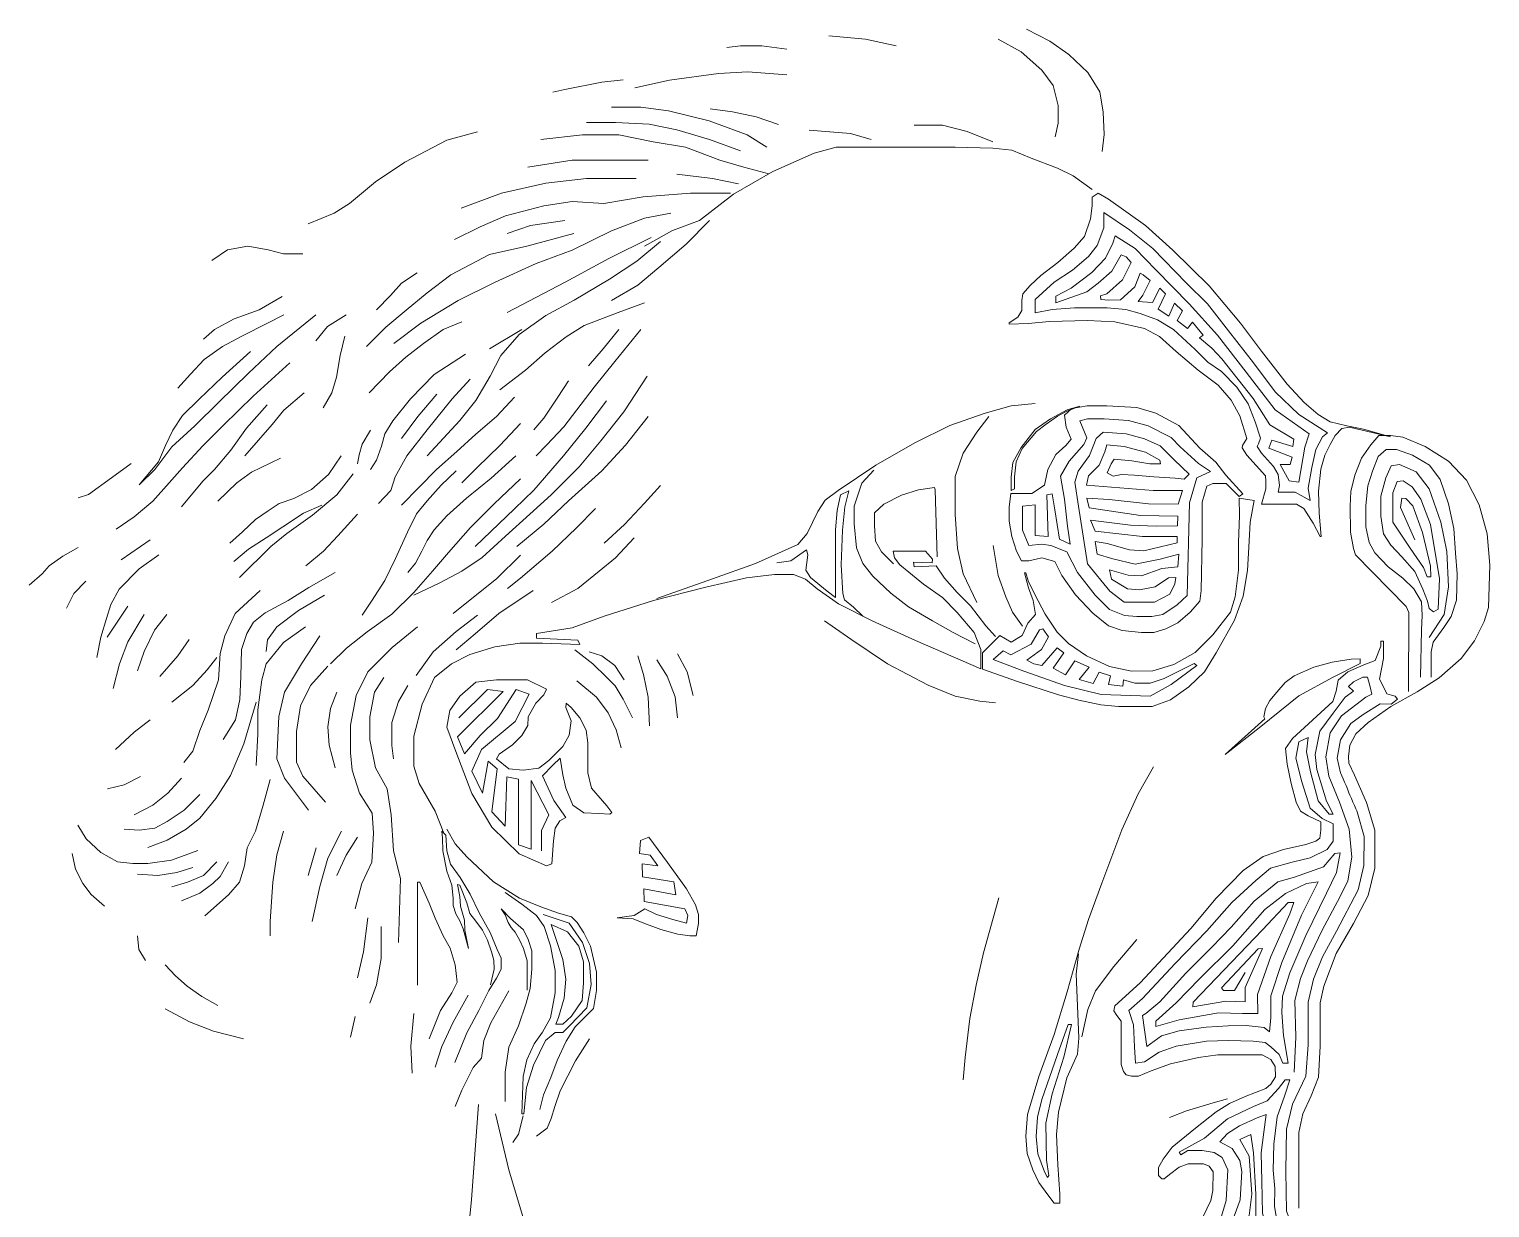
# Model space of a CAD drawing. Extents: x 6 to 143, y -103 to -23.
# Drawn here: x 27.76 to 39.39, y -47.6 to -38.22 of the extents above; entities that cross this region are included whole.
import ezdxf

# ---------------------------------------------------------------- set-up
doc = ezdxf.new("R2010")
doc.units = 0
doc.header["$MEASUREMENT"] = 0
doc.layers.add('DocBrown', color=7, linetype='Continuous', lineweight=0)

msp = doc.modelspace()

# ---------------------------------------------------------------- linework, layer by layer
at = {"layer": 'DocBrown', "color": 250, "lineweight": 9, "true_color": 0x231f20}
msp.add_line((31.682, -40.613), (31.424, -40.767), dxfattribs=at)
at = {"layer": 'DocBrown', "color": 250, "lineweight": 13, "true_color": 0x231f20}
for p, q in [((28.725, -42.289), (28.495, -42.448)), ((30.046, -44.74), (29.982, -44.96)), ((30.355, -46.082), (30.319, -46.245))]:
    msp.add_line(p, q, dxfattribs=at)
for points in [[(36.301, -39.198), (36.317, -39.062), (36.309, -38.884), (36.282, -38.723), (36.188, -38.568), (36.035, -38.425), (35.884, -38.32), (35.698, -38.224)], [(34.662, -38.357), (34.417, -38.304), (34.126, -38.276)], [(32.488, -38.628), (32.318, -38.645), (32.025, -38.704), (31.93, -38.725)], [(33.633, -39.163), (33.477, -39.065), (33.174, -38.953), (32.851, -38.875), (32.629, -38.845), (32.397, -38.845)], [(31.329, -39.042), (31.086, -39.108), (30.752, -39.281), (30.518, -39.44), (30.31, -39.612), (30.189, -39.688), (29.983, -39.773)], [(33.424, -39.191), (33.177, -39.102), (32.916, -39.024), (32.696, -38.98), (32.428, -38.966), (32.196, -38.966)], [(33.648, -39.375), (33.449, -39.322), (33.257, -39.266), (32.984, -39.163), (32.728, -39.12), (32.455, -39.065), (32.166, -39.065), (31.833, -39.102)], [(32.689, -39.266), (32.455, -39.266), (32.083, -39.266), (31.731, -39.322)], [(32.593, -39.411), (32.196, -39.411), (31.873, -39.45), (31.522, -39.528), (31.199, -39.649)], [(33.342, -39.528), (33.026, -39.528), (32.647, -39.557), (32.334, -39.61), (32.083, -39.596), (31.858, -39.631), (31.553, -39.709), (31.352, -39.798), (31.146, -39.897)], [(32.867, -39.688), (32.658, -39.727), (32.396, -39.83), (32.083, -39.982), (31.797, -40.089), (31.469, -40.238), (31.175, -40.383), (30.88, -40.564), (30.663, -40.724)], [(32.097, -39.851), (31.721, -39.95), (31.424, -40.018), (31.117, -40.18), (30.929, -40.323), (30.763, -40.461), (30.599, -40.596), (30.447, -40.748)], [(32.786, -39.913), (32.597, -40.069), (32.379, -40.213), (32.1, -40.381), (31.873, -40.502), (31.66, -40.653), (31.516, -40.821), (31.431, -40.986), (31.317, -41.178), (31.19, -41.337), (30.929, -41.62)], [(30.849, -40.163), (30.726, -40.246), (30.636, -40.343), (30.525, -40.457)], [(29.776, -40.351), (29.592, -40.457), (29.393, -40.529), (29.237, -40.613), (29.148, -40.69)], [(29.524, -40.789), (29.297, -40.992), (29.115, -41.167), (28.983, -41.299), (28.905, -41.414), (28.847, -41.538), (28.79, -41.666), (28.636, -41.849), (28.762, -41.729), (28.898, -41.548), (29.08, -41.38), (29.272, -41.192), (29.507, -40.962), (29.734, -40.748), (30.044, -40.497)], [(29.789, -40.497), (29.659, -40.564), (29.453, -40.667), (29.301, -40.748), (29.155, -40.853), (29.047, -40.969), (28.946, -41.081)], [(30.285, -40.497), (30.136, -40.591), (30.044, -40.704)], [(31.205, -40.554), (31.057, -40.613), (30.899, -40.724), (30.759, -40.835), (30.629, -40.951), (30.468, -41.117)], [(30.273, -40.667), (30.236, -40.822), (30.207, -40.992), (30.17, -41.117), (30.101, -41.238)], [(29.835, -40.878), (29.544, -41.144), (29.306, -41.377), (29.145, -41.54), (28.983, -41.714), (28.877, -41.833), (28.747, -41.98), (28.597, -42.104), (28.453, -42.203)], [(31.235, -40.809), (30.984, -40.972), (30.797, -41.166), (30.656, -41.341), (30.591, -41.445), (30.565, -41.542), (30.525, -41.654), (30.478, -41.729)], [(31.272, -41.01), (31.128, -41.166), (30.929, -41.412), (30.766, -41.62), (30.674, -41.786), (30.641, -41.895), (30.541, -41.999)], [(29.95, -41.117), (29.789, -41.256), (29.695, -41.371), (29.478, -41.62)], [(31.007, -41.128), (30.856, -41.306), (30.726, -41.481)], [(29.657, -41.214), (29.491, -41.4), (29.367, -41.574), (29.237, -41.729), (29.144, -41.822), (28.974, -42.024)], [(31.625, -41.152), (31.481, -41.306), (31.317, -41.448), (31.166, -41.585), (31.003, -41.729), (30.866, -41.869), (30.726, -42.011)], [(30.478, -41.414), (30.411, -41.526), (30.387, -41.611), (30.374, -41.682)], [(28.573, -41.68), (28.417, -41.793), (28.235, -41.928), (28.152, -41.954)], [(29.762, -41.638), (29.531, -41.749), (29.414, -41.833), (29.264, -41.98)], [(30.246, -41.62), (30.143, -41.769), (30.009, -41.888), (29.869, -41.959), (29.751, -41.999), (29.663, -42.058), (29.563, -42.127), (29.459, -42.223), (29.359, -42.313)], [(30.34, -41.762), (30.211, -41.93), (30.016, -42.092), (29.812, -42.237), (29.686, -42.342), (29.436, -42.588)], [(31.672, -41.803), (31.462, -42.001), (31.275, -42.19), (31.1, -42.389), (30.972, -42.538), (30.823, -42.706), (30.648, -42.879), (30.452, -43.021), (30.286, -43.151), (30.161, -43.274)], [(31.159, -41.739), (31.041, -41.852), (30.929, -41.978), (30.844, -42.082), (30.773, -42.226), (30.676, -42.436), (30.591, -42.612), (30.487, -42.777), (30.411, -42.888)], [(30.092, -42.011), (29.945, -42.076), (29.78, -42.184), (29.647, -42.273), (29.508, -42.361), (29.391, -42.459)], [(30.374, -42.084), (30.218, -42.257), (30.103, -42.377), (29.964, -42.494)], [(28.152, -42.349), (28.029, -42.418), (27.921, -42.494), (27.866, -42.559), (27.762, -42.649)], [(28.793, -42.406), (28.636, -42.519), (28.479, -42.68), (28.413, -42.803), (28.377, -42.914), (28.332, -43.061), (28.301, -43.225)], [(28.212, -42.616), (28.117, -42.716), (28.058, -42.832)], [(30.197, -42.548), (29.987, -42.668), (29.824, -42.771), (29.64, -42.869), (29.546, -42.943), (29.494, -43.032), (29.452, -43.161), (29.445, -43.376), (29.437, -43.559), (29.405, -43.719), (29.306, -43.876)], [(29.599, -42.692), (29.4, -42.874), (29.319, -43.051), (29.283, -43.193), (29.269, -43.401), (29.187, -43.644), (29.12, -43.804), (29.063, -43.97), (28.992, -44.059)], [(30.113, -42.727), (29.904, -42.849), (29.734, -42.981), (29.659, -43.083), (29.647, -43.177)], [(28.547, -42.816), (28.472, -42.928), (28.382, -43.061)], [(28.678, -42.881), (28.547, -43.099), (28.481, -43.274), (28.429, -43.47)], [(28.857, -42.881), (28.76, -43.007), (28.678, -43.176), (28.625, -43.331)], [(29.961, -42.981), (29.787, -43.105), (29.649, -43.274), (29.613, -43.401), (29.581, -43.64), (29.581, -43.834), (29.567, -44.084)], [(30.851, -42.981), (30.65, -43.144), (30.456, -43.338), (30.364, -43.527), (30.319, -43.763), (30.319, -43.983), (30.331, -44.121), (30.39, -44.303), (30.492, -44.464), (30.501, -44.622), (30.489, -44.854), (30.409, -45.022), (30.355, -45.225)], [(29.035, -43.08), (28.945, -43.212), (28.801, -43.376)], [(30.074, -43.051), (29.929, -43.274), (29.794, -43.5), (29.748, -43.694), (29.734, -44.031), (29.794, -44.183), (29.986, -44.438)], [(29.255, -43.225), (29.177, -43.321), (29.063, -43.447), (28.898, -43.58)], [(30.138, -43.293), (30, -43.447), (29.922, -43.609), (29.89, -43.814), (29.89, -44.056), (29.939, -44.169), (30.12, -44.375)], [(30.585, -43.383), (30.511, -43.5), (30.473, -43.697), (30.473, -43.879), (30.518, -44.103), (30.612, -44.27), (30.643, -44.475), (30.66, -44.762), (30.717, -44.984), (30.7, -45.493)], [(30.776, -43.447), (30.7, -43.574), (30.648, -43.74), (30.648, -43.924), (30.662, -44.031)], [(29.567, -43.58), (29.471, -43.91), (29.365, -44.162), (29.248, -44.347), (29.12, -44.503), (29.01, -44.59), (28.861, -44.677), (28.705, -44.737)], [(30.209, -43.5), (30.161, -43.631), (30.138, -43.775), (30.149, -43.922), (30.197, -44.103)], [(28.726, -43.719), (28.598, -43.818), (28.449, -43.956)], [(28.648, -44.171), (28.517, -44.238), (28.384, -44.268)], [(28.974, -44.185), (28.866, -44.304), (28.747, -44.398), (28.598, -44.476)], [(29.68, -44.194), (29.624, -44.4), (29.563, -44.607), (29.496, -44.74), (29.475, -44.881), (29.436, -45.012), (29.347, -45.113), (29.159, -45.28)], [(29.12, -44.315), (28.994, -44.438), (28.861, -44.529), (28.762, -44.582), (28.637, -44.597), (28.517, -44.59)], [(29.103, -44.759), (28.895, -44.837), (28.705, -44.863), (28.588, -44.863), (28.465, -44.85), (28.332, -44.776), (28.216, -44.667), (28.148, -44.558)], [(29.787, -44.607), (29.734, -44.794), (29.702, -45.012), (29.68, -45.326), (29.68, -45.438)], [(30.248, -44.607), (30.138, -44.822), (30.074, -45.047), (30.014, -45.326)], [(30.376, -44.655), (30.284, -44.797), (30.209, -44.96)], [(28.361, -45.202), (28.254, -45.109), (28.19, -45.022), (28.131, -44.908), (28.105, -44.785)], [(29.255, -44.85), (29.148, -44.96), (29.023, -45.012), (28.898, -45.05)], [(29.349, -44.85), (29.281, -44.966), (29.224, -45.022), (29.12, -45.1), (28.974, -45.161)], [(29.063, -44.896), (28.938, -44.934), (28.786, -44.96), (28.625, -44.949)], [(30.457, -45.297), (30.422, -45.567), (30.376, -45.773)], [(28.687, -45.636), (28.635, -45.549), (28.625, -45.438)], [(30.564, -45.365), (30.564, -45.62), (30.525, -45.83), (30.473, -45.974)], [(29.264, -45.994), (29.136, -45.923), (29.018, -45.84), (28.926, -45.757), (28.844, -45.669)], [(29.468, -46.259), (29.229, -46.197), (29.039, -46.122), (28.844, -46.02)]]:
    msp.add_lwpolyline(points, dxfattribs=at)
at = {"layer": 'DocBrown', "color": 250, "lineweight": 9, "true_color": 0x231f20}
for points in [[(33.792, -38.382), (33.593, -38.357), (33.424, -38.357), (33.314, -38.37)], [(35.927, -39.081), (35.95, -38.972), (35.95, -38.832), (35.911, -38.671), (35.82, -38.55), (35.655, -38.405), (35.473, -38.304)], [(33.792, -38.588), (33.482, -38.564), (33.247, -38.576), (32.857, -38.631), (32.583, -38.692)], [(33.725, -38.982), (33.548, -38.922), (33.358, -38.881), (33.182, -38.858)], [(34.463, -39.102), (34.297, -39.055), (33.97, -39.028)], [(35.432, -39.12), (35.226, -39.039), (35.031, -38.989), (34.804, -38.989)], [(33.406, -39.454), (33.2, -39.411), (32.916, -39.379)], [(32.026, -39.747), (31.751, -39.787), (31.566, -39.851)], [(33.177, -39.747), (32.99, -39.936), (32.774, -40.121), (32.606, -40.26), (32.396, -40.383)], [(29.939, -40.011), (29.787, -40.011), (29.663, -39.979), (29.503, -39.95), (29.34, -39.981), (29.216, -40.065)], [(32.711, -39.882), (32.375, -40.05), (32.027, -40.237), (31.566, -40.478)], [(32.658, -40.402), (32.45, -40.478), (32.178, -40.582), (32.034, -40.672), (31.868, -40.8), (31.712, -40.937), (31.507, -41.093)], [(32.63, -40.613), (32.422, -40.868), (32.259, -41.074), (32.017, -41.389), (31.878, -41.535), (31.797, -41.62)], [(32.455, -40.613), (32.33, -40.767), (32.214, -40.904)], [(32.68, -40.984), (32.495, -41.27), (32.311, -41.5), (32.138, -41.706), (31.917, -41.93), (31.745, -42.084), (31.553, -42.259), (31.367, -42.427), (31.204, -42.538), (31.024, -42.633), (30.823, -42.727)], [(32.055, -41.022), (31.968, -41.152), (31.858, -41.32), (31.779, -41.412)], [(32.356, -41.182), (32.193, -41.398), (32.015, -41.62), (31.779, -41.893), (31.625, -42.042), (31.31, -42.342)], [(31.672, -41.363), (31.507, -41.538), (31.327, -41.713), (31.204, -41.833)], [(32.689, -41.306), (32.507, -41.535), (32.318, -41.739), (32.055, -41.978), (31.858, -42.162), (31.644, -42.342)], [(35.304, -42.787), (35.196, -42.558), (35.149, -42.357), (35.13, -42.085), (35.13, -41.785), (35.196, -41.597), (35.304, -41.43), (35.398, -41.306)], [(31.634, -41.62), (31.438, -41.798), (31.242, -41.956), (31.086, -42.096), (30.986, -42.207), (30.929, -42.292), (30.887, -42.377), (30.837, -42.474), (30.776, -42.548)], [(35.291, -43.115), (35.114, -43.025), (34.951, -42.933), (34.759, -42.82), (34.619, -42.713), (34.477, -42.578), (34.396, -42.477), (34.347, -42.351), (34.328, -42.161), (34.328, -42.019), (34.388, -41.838), (34.483, -41.732)], [(32.786, -41.856), (32.658, -41.997), (32.5, -42.167), (32.337, -42.313)], [(34.641, -42.479), (34.544, -42.384), (34.498, -42.298), (34.488, -42.177), (34.488, -42.073), (34.564, -42.005), (34.705, -41.933), (34.838, -41.89), (34.966, -41.871), (34.971, -41.89), (34.987, -42.423)], [(32.268, -42.039), (32.117, -42.193), (31.925, -42.377), (31.672, -42.593), (31.568, -42.675)], [(32.576, -42.273), (32.427, -42.432), (32.299, -42.538), (32.129, -42.675), (31.918, -42.787)], [(31.672, -42.41), (31.483, -42.595), (31.135, -42.874)], [(35.666, -42.976), (35.587, -42.862), (35.535, -42.742), (35.473, -42.571), (35.434, -42.332)], [(31.774, -42.692), (31.499, -42.874), (31.31, -43.037), (31.159, -43.163)], [(31.329, -42.888), (31.159, -43.016), (30.977, -43.179), (30.842, -43.366)], [(34.092, -42.933), (34.3, -43.078), (34.593, -43.274), (34.917, -43.444), (35.13, -43.532), (35.327, -43.572), (35.451, -43.584)], [(32.103, -43.163), (32.247, -43.274), (32.356, -43.38), (32.424, -43.449), (32.488, -43.555), (32.562, -43.704)], [(32.219, -43.179), (32.318, -43.212), (32.422, -43.288), (32.498, -43.401)], [(32.606, -43.212), (32.651, -43.359), (32.689, -43.541), (32.699, -43.768)], [(32.921, -43.196), (32.997, -43.338), (33.046, -43.527)], [(32.757, -43.243), (32.838, -43.373), (32.904, -43.536), (32.921, -43.704)], [(32.119, -43.411), (32.278, -43.541), (32.37, -43.664), (32.434, -43.799), (32.472, -43.943)], [(31.149, -46.446), (31.244, -46.212), (31.341, -46.034), (31.419, -45.873), (31.481, -45.776), (31.518, -45.705), (31.518, -45.618), (31.485, -45.549), (31.431, -45.412), (31.343, -45.256), (31.272, -45.107), (31.192, -44.975), (31.114, -44.868), (31.086, -44.762), (31.078, -44.639), (31.045, -44.607), (31.051, -44.663), (31.054, -44.762), (31.086, -44.925), (31.125, -45.037), (31.137, -45.14), (31.135, -45.198), (31.158, -45.265), (31.188, -45.319), (31.215, -45.384), (31.259, -45.539), (31.229, -45.393), (31.227, -45.315), (31.195, -45.202), (31.19, -45.125), (31.171, -45.031), (31.19, -45.037), (31.245, -45.177), (31.268, -45.262), (31.316, -45.322), (31.369, -45.393), (31.408, -45.473), (31.44, -45.565), (31.46, -45.633), (31.462, -45.705), (31.433, -45.83)], [(31.086, -44.59), (31.153, -44.708), (31.245, -44.81), (31.456, -45.008), (31.665, -45.138), (31.835, -45.209), (31.973, -45.258), (32.077, -45.287), (32.122, -45.334), (32.176, -45.415), (32.228, -45.521), (32.278, -45.729), (32.278, -45.873), (32.254, -46.018), (32.188, -46.082), (32.107, -46.164), (32.034, -46.276), (31.965, -46.432), (31.913, -46.566), (31.854, -46.704), (31.826, -46.82)], [(30.946, -46.259), (31.036, -46.034), (31.125, -45.892), (31.168, -45.807), (31.152, -45.67), (31.112, -45.538), (31.057, -45.438), (30.993, -45.299), (30.946, -45.18), (30.87, -45.012), (30.851, -45.012), (30.851, -45.412), (30.851, -45.832)], [(31.549, -45.093), (31.682, -45.187), (31.8, -45.277), (31.861, -45.365), (31.911, -45.519), (31.947, -45.715), (31.947, -45.892), (31.911, -46.091), (31.847, -46.205), (31.781, -46.299), (31.722, -46.425), (31.693, -46.559), (31.682, -46.855), (31.698, -46.855), (31.719, -46.646), (31.776, -46.467), (31.871, -46.271), (31.947, -46.209), (32.01, -46.209), (32.062, -46.155), (32.2, -46.011), (32.235, -45.826), (32.221, -45.658), (32.164, -45.493), (32.06, -45.339), (31.852, -45.268)], [(35.478, -45.136), (35.356, -45.574), (35.299, -45.831), (35.247, -46.097), (35.21, -46.408), (35.196, -46.585)], [(31.549, -46.756), (31.549, -46.525), (31.579, -46.326), (31.657, -46.156), (31.717, -45.974), (31.75, -45.857), (31.763, -45.705), (31.763, -45.559), (31.734, -45.469), (31.695, -45.391), (31.593, -45.3), (31.518, -45.225), (31.549, -45.271), (31.574, -45.333), (31.598, -45.373), (31.63, -45.411), (31.667, -45.477), (31.697, -45.54), (31.724, -45.637), (31.725, -45.744), (31.725, -45.872)], [(36.14, -46.242), (36.188, -46.025), (36.249, -45.876), (36.395, -45.684), (36.578, -45.469)], [(30.993, -46.484), (31.045, -46.32), (31.135, -46.126), (31.256, -45.911)], [(31.152, -46.798), (31.206, -46.668), (31.296, -46.488), (31.362, -46.413), (31.381, -46.273), (31.436, -46.131), (31.578, -45.876)], [(30.823, -46.057), (30.798, -46.316), (30.81, -46.532)], [(32.221, -46.259), (32.11, -46.434), (31.987, -46.673), (31.944, -46.798), (31.916, -46.893), (31.885, -46.969), (31.8, -47.032)], [(31.337, -46.781), (31.282, -47.536), (31.167, -48.689), (30.97, -50.556), (30.941, -50.836), (30.941, -51.028), (30.958, -51.309), (30.993, -51.531), (31.031, -51.73), (31.059, -51.891), (31.093, -52.125), (31.107, -52.118), (31.201, -51.925), (31.295, -51.716), (31.313, -51.529), (31.291, -51.359), (31.243, -51.196), (31.123, -51.001)], [(37.297, -46.737), (37.183, -46.769), (37.079, -46.799), (36.971, -46.831), (36.836, -46.885)], [(32.126, -49.009), (32.013, -48.695), (31.877, -48.287), (31.703, -47.717), (31.578, -47.3), (31.472, -46.855)], [(31.612, -47.084), (31.657, -47.018), (31.692, -46.871)]]:
    msp.add_lwpolyline(points, dxfattribs=at)
at = {"layer": 'DocBrown', "color": 250, "lineweight": 20, "true_color": 0x231f20}
for points in [[(36.22, -39.501), (36.069, -39.391), (35.946, -39.331), (35.735, -39.25), (35.581, -39.188), (35.43, -39.17), (35.13, -39.163), (34.451, -39.163), (34.185, -39.163), (34.009, -39.212), (33.68, -39.357), (33.366, -39.537), (33.096, -39.747), (32.881, -39.825), (32.658, -39.95)], [(32.757, -42.755), (33.2, -42.599), (33.541, -42.477), (33.878, -42.324), (33.954, -42.237), (34.038, -42.063), (34.097, -41.973), (34.201, -41.895), (34.499, -41.694), (34.809, -41.516), (35.088, -41.379), (35.369, -41.28), (35.576, -41.221), (35.769, -41.202)], [(37.866, -47.607), (37.866, -47.004), (37.898, -46.855), (37.965, -46.713), (38.023, -46.564), (38.037, -46.316), (38.037, -45.973), (38.066, -45.84), (38.163, -45.58), (38.3, -45.341), (38.419, -45.117), (38.471, -44.9), (38.471, -44.598), (38.405, -44.377), (38.31, -44.16), (38.265, -44.066), (38.262, -44.013), (38.272, -43.923), (38.32, -43.832), (38.419, -43.74), (38.597, -43.614), (38.808, -43.497), (38.984, -43.385), (39.157, -43.231), (39.264, -43.092), (39.341, -42.938), (39.376, -42.827), (39.386, -42.489), (39.364, -42.24), (39.301, -42.008), (39.199, -41.814), (39.056, -41.663), (38.872, -41.545), (38.693, -41.471), (38.596, -41.457), (38.503, -41.457), (38.44, -41.531), (38.364, -41.637), (38.312, -41.774), (38.279, -41.904), (38.274, -42.02), (38.276, -42.226), (38.3, -42.356), (38.317, -42.406), (38.719, -42.817), (38.742, -42.867), (38.74, -43.494)], [(38.92, -43.38), (38.92, -43.179), (38.936, -43.101), (39.019, -42.985), (39.078, -42.898), (39.122, -42.769), (39.125, -42.557), (39.113, -42.395), (39.099, -42.198), (39.056, -42.001), (38.991, -41.808), (38.907, -41.693), (38.771, -41.613), (38.643, -41.57), (38.561, -41.57), (38.497, -41.625), (38.453, -41.74), (38.414, -41.859), (38.398, -42.015), (38.398, -42.184), (38.425, -42.31), (38.471, -42.392), (38.576, -42.503), (38.693, -42.594), (38.781, -42.677), (38.842, -42.782), (38.847, -42.89), (38.842, -43.005), (38.833, -43.38)], [(38.902, -43.064), (39.023, -42.883), (39.056, -42.663), (39.044, -42.381), (38.996, -42.147), (38.902, -41.881), (38.801, -41.746), (38.668, -41.687), (38.6, -41.7), (38.558, -41.795), (38.519, -41.939), (38.519, -42.099), (38.54, -42.239), (38.599, -42.329), (38.686, -42.422), (38.788, -42.541), (38.852, -42.681), (38.89, -42.777), (38.902, -42.835), (38.937, -42.86), (38.976, -42.839), (38.985, -42.599), (38.913, -42.166), (38.838, -41.964), (38.767, -41.865), (38.696, -41.817), (38.648, -41.824), (38.613, -41.914), (38.613, -42.147), (38.751, -42.354), (38.858, -42.509), (38.888, -42.581), (38.916, -42.583), (38.913, -42.498), (38.849, -42.23), (38.772, -42.017), (38.717, -41.96), (38.687, -41.955), (38.675, -42.031), (38.788, -42.287)], [(33.713, -42.471), (33.823, -42.454), (33.947, -42.368), (33.959, -42.408), (33.942, -42.528), (33.979, -42.587), (34.112, -42.697), (34.178, -42.746), (34.178, -42.486), (34.178, -42.209), (34.192, -42.054), (34.218, -41.929), (34.286, -41.898), (34.254, -42.026), (34.234, -42.212), (34.224, -42.486), (34.238, -42.716), (34.25, -42.764), (34.321, -42.824), (34.396, -42.894)], [(31.063, -44.622), (30.992, -44.448), (30.865, -44.226), (30.823, -44.089), (30.823, -43.849), (30.889, -43.595), (30.988, -43.383), (31.124, -43.274), (31.27, -43.199), (31.468, -43.138), (31.666, -43.109), (31.848, -43.109), (32.143, -43.121), (32.127, -43.087), (31.8, -43.071), (31.799, -43.032), (32.083, -42.988), (32.338, -42.894), (32.73, -42.771), (33.148, -42.664), (33.47, -42.59), (33.692, -42.564), (33.844, -42.564), (33.941, -42.6), (34.033, -42.678), (34.203, -42.798), (34.47, -42.931), (34.816, -43.089), (35.334, -43.314), (35.334, -43.16), (35.281, -43.025), (35.146, -42.865), (35.029, -42.746), (34.88, -42.64), (34.761, -42.546), (34.692, -42.487), (34.648, -42.431), (34.637, -42.377), (34.894, -42.377), (34.951, -42.441), (34.949, -42.47), (34.8, -42.466), (34.804, -42.502), (34.98, -42.494), (35.047, -42.592), (35.148, -42.706), (35.253, -42.814), (35.375, -42.972), (35.451, -43.057)], [(37.829, -46.524), (37.841, -46.245), (37.835, -45.954), (37.879, -45.778), (37.936, -45.639), (38.052, -45.393), (38.194, -45.126), (38.255, -45.001), (38.288, -44.814), (38.267, -44.589), (38.189, -44.376), (38.104, -44.168), (38.082, -44.014), (38.115, -43.823), (38.205, -43.688), (38.398, -43.541), (38.447, -43.517), (38.435, -43.458), (38.413, -43.38), (38.376, -43.38), (38.3, -43.418), (38.26, -43.454), (38.302, -43.491), (38.236, -43.541), (38.138, -43.666), (38.033, -43.811), (37.995, -43.995), (38.009, -44.114), (38.087, -44.367), (38.138, -44.471), (38.108, -44.471), (38.021, -44.364), (37.959, -44.135), (37.926, -43.976), (37.94, -43.86), (37.866, -43.896), (37.843, -44.024), (37.891, -44.213), (37.955, -44.423), (38.052, -44.506), (38.138, -44.549), (38.138, -44.601), (38.138, -44.686), (38.092, -44.752), (37.957, -44.818), (37.813, -44.852), (37.64, -44.901), (37.523, -44.998), (37.332, -45.173), (37.134, -45.4), (36.883, -45.658), (36.734, -45.819), (36.623, -45.937), (36.512, -46.032), (36.55, -46.148), (36.559, -46.323), (36.566, -46.453), (36.639, -46.441), (36.755, -46.365), (36.89, -46.316), (37.131, -46.278), (37.306, -46.273), (37.503, -46.276), (37.597, -46.287), (37.642, -46.323), (37.709, -46.382), (37.739, -46.451), (37.782, -46.451), (37.744, -46.233), (37.73, -46.048), (37.735, -45.918), (37.794, -45.734), (37.921, -45.436), (38.087, -45.1), (38.165, -44.934), (38.194, -44.778), (38.153, -44.785), (38.061, -44.889), (37.832, -44.972), (37.699, -45.008), (37.51, -45.164), (37.328, -45.37), (37.174, -45.53), (36.968, -45.736), (36.76, -45.963), (36.649, -46.058), (36.621, -46.074), (36.656, -46.32), (36.772, -46.235), (36.914, -46.195), (37.129, -46.167), (37.304, -46.155), (37.448, -46.153), (37.59, -46.169), (37.633, -46.202), (37.642, -46.089), (37.642, -45.916), (37.732, -45.651), (37.888, -45.275), (38.021, -45.008), (37.926, -45.022), (37.761, -45.102), (37.595, -45.23), (37.342, -45.519), (37.077, -45.778), (36.89, -45.973), (36.727, -46.117), (36.727, -46.16), (36.914, -46.108), (37.226, -46.051), (37.418, -46.056), (37.541, -46.058), (37.538, -45.907), (37.642, -45.604), (37.794, -45.265), (37.827, -45.173), (37.78, -45.173), (37.578, -45.391), (37.025, -45.968), (37.023, -46.003), (37.285, -45.959), (37.439, -45.963), (37.439, -45.85), (37.576, -45.54), (37.543, -45.542), (37.25, -45.852), (37.266, -45.873), (37.354, -45.873), (37.439, -45.731)], [(31.838, -44.762), (31.838, -44.601), (31.897, -44.475), (31.757, -44.203), (31.757, -44.75), (31.656, -44.714), (31.656, -44.192), (31.563, -44.175), (31.549, -44.565), (31.445, -44.452), (31.485, -44.111), (31.414, -44.05), (31.369, -44.303), (31.284, -44.128), (31.362, -43.957), (31.63, -43.733), (31.742, -43.515), (31.637, -43.48), (31.488, -43.709), (31.35, -43.844), (31.225, -43.991), (31.171, -43.856), (31.534, -43.494), (31.41, -43.48), (31.18, -43.704)], [(36.71, -44.095), (36.587, -44.308), (36.457, -44.596), (36.299, -45.019), (36.192, -45.31), (36.117, -45.545), (36.022, -45.885), (35.92, -46.223), (35.797, -46.559), (35.707, -46.86), (35.693, -47.032), (35.703, -47.17), (35.748, -47.302), (35.797, -47.401), (35.868, -47.501), (35.918, -47.567), (35.963, -47.567), (35.963, -47.494), (35.949, -47.26), (35.937, -47.021), (35.953, -46.843), (36.02, -46.569), (36.105, -46.38), (36.114, -46.254), (36.107, -46.06), (36.093, -45.743), (36.112, -45.582)], [(37.25, -47.671), (37.288, -47.546), (37.302, -47.3), (37.257, -47.203), (37.191, -47.163), (37.096, -47.148), (36.982, -47.148), (36.928, -47.181), (36.914, -47.16), (37.115, -47.049), (37.297, -46.895), (37.505, -46.796), (37.614, -46.751), (37.704, -46.654), (37.758, -46.585), (37.794, -46.585), (37.751, -46.715), (37.694, -46.879), (37.668, -47.096), (37.661, -47.304), (37.675, -47.449), (37.673, -47.593), (37.699, -47.749)]]:
    msp.add_lwpolyline(points, dxfattribs=at)
for points in [[(37.568, -42.005), (37.795, -42.005), (37.848, -42.005), (37.905, -42.039), (37.981, -42.155), (38.035, -42.26), (38.043, -42.26), (38.027, -42.076), (38.022, -41.901), (38.042, -41.725), (38.073, -41.615), (38.115, -41.528), (38.154, -41.457), (38.207, -41.403), (38.269, -41.39), (38.595, -41.469), (38.38, -41.408), (38.249, -41.38), (38.115, -41.348), (38.021, -41.29), (37.908, -41.195), (37.774, -41.049), (37.568, -40.786), (37.401, -40.563), (37.153, -40.266), (36.862, -39.982), (36.645, -39.787), (36.351, -39.578), (36.269, -39.529), (36.221, -39.56), (36.221, -39.63), (36.208, -39.734), (36.16, -39.874), (36.078, -39.966), (35.948, -40.082), (35.813, -40.183), (35.728, -40.263), (35.67, -40.33), (35.661, -40.383), (35.661, -40.463), (35.631, -40.515), (35.561, -40.561), (35.561, -40.571), (35.712, -40.566), (35.883, -40.55), (36.184, -40.543), (36.401, -40.552), (36.638, -40.605), (36.757, -40.669), (36.89, -40.788), (37.064, -40.937), (37.224, -41.057), (37.328, -41.175), (37.396, -41.301), (37.453, -41.48), (37.417, -41.536), (37.414, -41.556), (37.451, -41.613), (37.602, -41.778), (37.603, -41.819), (37.603, -41.881)], [(37.955, -41.975), (37.94, -41.876), (37.969, -41.713), (38.002, -41.57), (38.054, -41.469), (38.094, -41.436), (37.866, -41.289), (37.678, -41.11), (37.505, -40.878), (37.306, -40.625), (37.139, -40.409), (36.973, -40.244), (36.703, -39.969), (36.519, -39.82), (36.315, -39.683), (36.315, -39.804), (36.261, -39.946), (36.192, -40.033), (36.065, -40.142), (35.92, -40.237), (35.83, -40.319), (35.769, -40.376), (35.769, -40.435), (35.769, -40.48), (35.904, -40.454), (36.081, -40.442), (36.341, -40.442), (36.49, -40.454), (36.604, -40.487), (36.741, -40.537), (36.869, -40.613), (37.042, -40.774), (37.141, -40.875), (37.25, -40.949), (37.373, -41.072), (37.463, -41.206), (37.519, -41.348), (37.562, -41.479), (37.545, -41.523), (37.534, -41.545), (37.569, -41.597), (37.664, -41.703), (37.701, -41.769), (37.713, -41.855), (37.701, -41.909), (37.836, -41.909)], [(37.866, -41.829), (37.914, -41.549), (37.947, -41.445), (37.678, -41.254), (37.448, -40.953), (37.219, -40.66), (36.994, -40.409), (36.729, -40.14), (36.564, -39.969), (36.405, -39.868), (36.386, -39.927), (36.327, -40.045), (36.218, -40.161), (36.053, -40.286), (35.932, -40.348), (35.932, -40.402), (36.178, -40.315), (36.268, -40.246), (36.377, -40.149), (36.453, -40.021), (36.493, -40.036), (36.533, -40.081), (36.462, -40.218), (36.339, -40.331), (36.287, -40.345), (36.289, -40.376), (36.353, -40.381), (36.448, -40.379), (36.561, -40.275), (36.604, -40.166), (36.628, -40.178), (36.684, -40.225), (36.625, -40.341), (36.587, -40.39), (36.621, -40.395), (36.701, -40.398), (36.76, -40.286), (36.805, -40.329), (36.746, -40.452), (36.831, -40.509), (36.876, -40.405), (36.94, -40.466), (36.897, -40.542), (36.98, -40.606), (37.02, -40.556), (37.105, -40.66), (37.075, -40.681), (37.174, -40.762), (37.252, -40.848), (37.503, -41.164), (37.635, -41.372), (37.827, -41.486), (37.817, -41.545), (37.652, -41.495), (37.628, -41.557), (37.813, -41.63), (37.796, -41.687), (37.718, -41.687), (37.789, -41.819)], [(37.392, -41.944), (37.288, -41.84), (37.181, -41.84), (37.135, -41.861), (37.098, -41.989), (37.098, -42.282), (37.089, -42.691), (37.078, -42.775), (37, -42.863), (36.903, -42.949), (36.807, -42.995), (36.713, -43.025), (36.615, -43.025), (36.461, -43.009), (36.351, -42.972), (36.227, -42.872), (36.088, -42.725), (35.98, -42.572), (35.923, -42.459), (35.822, -42.432), (35.716, -42.455), (35.658, -42.455), (35.618, -42.377), (35.582, -42.26), (35.561, -42.138), (35.561, -42.027), (35.573, -41.918), (35.689, -41.918), (35.741, -41.918), (35.842, -41.852), (35.868, -41.729), (35.932, -41.609), (36.013, -41.538), (36.055, -41.486), (36.015, -41.391), (36.001, -41.296), (36.06, -41.242), (36.181, -41.221), (36.339, -41.221), (36.578, -41.235), (36.727, -41.28), (36.911, -41.379), (37.078, -41.557), (37.205, -41.67), (37.285, -41.772), (37.42, -41.921)], [(35.576, -41.895), (35.576, -41.79), (35.59, -41.673), (35.655, -41.552), (35.769, -41.41), (35.891, -41.324), (36.023, -41.254), (36.122, -41.225), (36.02, -41.265), (35.945, -41.303), (35.856, -41.368), (35.778, -41.425), (35.663, -41.56), (35.617, -41.666), (35.602, -41.787), (35.602, -41.883)], [(37.163, -41.744), (37.053, -41.794), (36.997, -41.994), (36.977, -42.732), (36.899, -42.805), (36.784, -42.883), (36.695, -42.899), (36.578, -42.899), (36.479, -42.89), (36.358, -42.842), (36.244, -42.727), (36.104, -42.548), (36.019, -42.384), (35.893, -42.333), (35.82, -42.321), (35.716, -42.333), (35.666, -42.212), (35.666, -42.106), (35.666, -42.021), (35.769, -42.01), (35.769, -42.253), (35.87, -42.26), (35.861, -41.929), (35.902, -41.921), (35.923, -42.049), (35.962, -42.282), (36.047, -42.321), (36.024, -42.18), (36.001, -41.964), (35.968, -41.781), (36.039, -41.661), (36.154, -41.528), (36.179, -41.476), (36.122, -41.341), (36.184, -41.325), (36.317, -41.325), (36.511, -41.338), (36.668, -41.38), (36.849, -41.474), (36.922, -41.547), (37.068, -41.68)], [(36.993, -41.764), (36.874, -41.652), (36.762, -41.54), (36.638, -41.485), (36.491, -41.444), (36.308, -41.43), (36.253, -41.48), (36.2, -41.616), (36.11, -41.74), (36.083, -41.829), (36.113, -42.019), (36.184, -42.478), (36.363, -42.695), (36.477, -42.785), (36.587, -42.785), (36.718, -42.785), (36.84, -42.72), (36.88, -42.638), (36.887, -42.588), (36.83, -42.59), (36.722, -42.663), (36.597, -42.686), (36.503, -42.677), (36.374, -42.601), (36.36, -42.526), (36.507, -42.569), (36.615, -42.574), (36.775, -42.516), (36.903, -42.502), (36.91, -42.402), (36.762, -42.441), (36.564, -42.482), (36.386, -42.439), (36.26, -42.402), (36.244, -42.301), (36.34, -42.317), (36.519, -42.367), (36.633, -42.374), (36.897, -42.312), (36.897, -42.26), (36.621, -42.26), (36.244, -42.219), (36.209, -42.131), (36.526, -42.17), (36.731, -42.179), (36.901, -42.177), (36.904, -42.099), (36.605, -42.095), (36.197, -42.033), (36.179, -41.955), (36.356, -41.966), (36.67, -42.001), (36.906, -42.005), (36.94, -41.895), (36.706, -41.895), (36.177, -41.852), (36.191, -41.778), (36.278, -41.694), (36.322, -41.588), (36.337, -41.531), (36.477, -41.545), (36.645, -41.59), (36.759, -41.655), (36.764, -41.684), (36.679, -41.684), (36.538, -41.659), (36.397, -41.645), (36.372, -41.682), (36.342, -41.755), (36.388, -41.781), (36.456, -41.767), (36.558, -41.772), (36.711, -41.787), (36.883, -41.797), (36.954, -41.806)], [(37.51, -41.975), (37.479, -42.146), (37.467, -42.347), (37.458, -42.531), (37.422, -42.737), (37.354, -42.926), (37.207, -43.186), (37.115, -43.339), (36.99, -43.458), (36.844, -43.561), (36.7, -43.614), (36.431, -43.614), (36.291, -43.601), (36.115, -43.564), (35.953, -43.522), (35.627, -43.416), (35.348, -43.316), (35.348, -43.186), (35.487, -43.048), (35.577, -43.103), (35.663, -43.05), (35.71, -42.95), (35.771, -42.881), (35.753, -42.771), (35.714, -42.67), (35.684, -42.551), (35.694, -42.549), (35.712, -42.614), (35.765, -42.722), (35.847, -42.879), (35.943, -43.023), (36.033, -43.112), (36.175, -43.211), (36.358, -43.296), (36.535, -43.332), (36.704, -43.33), (36.871, -43.28), (37.041, -43.185), (37.181, -43.044), (37.321, -42.862), (37.36, -42.741), (37.387, -42.528), (37.387, -42.31), (37.394, -42.094), (37.39, -41.955)], [(37.053, -43.289), (36.849, -43.44), (36.683, -43.532), (36.292, -43.518), (36, -43.447), (35.678, -43.334), (35.434, -43.241), (35.514, -43.172), (35.574, -43.204), (35.735, -43.117), (35.803, -43.005), (35.829, -42.995), (35.874, -43.059), (35.819, -43.16), (35.702, -43.245), (35.758, -43.275), (35.822, -43.289), (35.943, -43.147), (35.996, -43.186), (35.911, -43.309), (36.008, -43.362), (36.083, -43.25), (36.197, -43.302), (36.118, -43.399), (36.23, -43.431), (36.276, -43.341), (36.367, -43.369), (36.351, -43.438), (36.466, -43.452), (36.471, -43.401), (36.56, -43.428), (36.683, -43.429), (36.794, -43.392), (37.032, -43.271)], [(37.28, -43.995), (37.564, -43.772), (37.866, -43.53), (38.139, -43.38), (38.354, -43.271), (38.354, -43.234), (38.283, -43.238), (38.13, -43.262), (37.985, -43.3), (37.829, -43.371), (37.756, -43.423), (37.692, -43.499), (37.635, -43.567), (37.6, -43.631), (37.588, -43.695), (37.595, -43.711)], [(31.878, -44.881), (31.661, -44.787), (31.445, -44.575), (31.284, -44.306), (31.157, -43.972), (31.086, -43.778), (31.11, -43.647), (31.19, -43.532), (31.317, -43.42), (31.482, -43.401), (31.727, -43.401), (31.878, -43.477), (31.857, -43.52), (31.793, -43.588), (31.734, -43.697), (31.729, -43.766), (31.682, -43.844), (31.608, -43.92), (31.502, -43.993), (31.482, -44.031), (31.578, -44.109), (31.693, -44.121), (31.819, -44.106), (31.897, -44.045), (32.008, -43.931), (32.058, -43.842), (32.074, -43.728), (32.032, -43.622), (32.036, -43.588), (32.074, -43.622), (32.143, -43.704), (32.195, -43.801), (32.207, -43.903), (32.207, -44.012), (32.207, -44.141), (32.237, -44.263), (32.358, -44.404), (32.398, -44.457), (32.384, -44.471), (32.294, -44.466), (32.176, -44.459), (32.088, -44.4), (32.032, -44.263), (32.01, -44.158), (31.987, -44.026), (31.93, -44.08), (31.847, -44.166), (31.937, -44.362), (32.032, -44.497), (31.984, -44.523), (31.947, -44.582), (31.935, -44.684), (31.92, -44.866)], [(32.694, -44.655), (32.841, -44.856), (32.992, -45.064), (33.065, -45.192), (33.089, -45.268), (33.089, -45.341), (33.07, -45.438), (33.02, -45.438), (32.923, -45.426), (32.789, -45.388), (32.654, -45.339), (32.569, -45.303), (32.441, -45.296), (32.576, -45.277), (32.661, -45.225), (32.755, -45.27), (32.883, -45.31), (32.992, -45.339), (33.004, -45.277), (32.98, -45.223), (32.656, -45.166), (32.654, -45.064), (32.907, -45.112), (32.893, -45.01), (32.642, -44.97), (32.64, -44.866), (32.765, -44.881), (32.703, -44.797), (32.618, -44.785), (32.628, -44.681)], [(31.916, -45.348), (32.01, -45.627), (32.032, -45.784), (32.02, -45.935), (31.974, -46.089), (31.954, -46.141), (32.01, -46.141), (32.077, -46.077), (32.162, -45.954), (32.174, -45.812), (32.174, -45.646), (32.136, -45.521), (32.045, -45.407)], [(36.03, -46.145), (35.945, -46.383), (35.822, -46.741), (35.785, -46.883), (35.776, -47.036), (35.788, -47.174), (35.842, -47.318), (35.867, -47.361), (35.877, -47.346), (35.858, -47.224), (35.852, -46.931), (35.903, -46.695), (35.996, -46.404), (36.058, -46.145)], [(37.701, -47.955), (37.678, -48.087), (37.567, -48.251), (37.486, -48.274), (37.399, -48.26), (37.224, -48.213), (37.124, -48.13), (37.124, -48.085), (37.221, -47.936), (37.323, -47.749), (37.399, -47.539), (37.413, -47.314), (37.396, -47.226), (37.335, -47.132), (37.236, -47.077), (37.297, -47.011), (37.394, -46.952), (37.534, -46.888), (37.607, -46.86), (37.588, -47.002), (37.567, -47.167), (37.571, -47.39), (37.578, -47.645), (37.614, -47.792)], [(37.607, -48.005), (37.538, -48.106), (37.503, -48.156), (37.434, -48.184), (37.28, -48.135), (37.238, -48.094), (37.354, -47.893), (37.472, -47.664), (37.493, -47.494), (37.472, -47.191), (37.396, -47.061), (37.484, -47.021), (37.505, -47.167), (37.523, -47.496), (37.523, -47.794)]]:
    msp.add_lwpolyline(points, close=True, dxfattribs=at)
msp.add_open_spline([(37.879, -47.917), (37.879, -47.917), (37.866, -48.132), (37.866, -48.132), (37.866, -48.132), (37.784, -48.246), (37.784, -48.246), (37.784, -48.246), (37.675, -48.416), (37.675, -48.416), (37.675, -48.416), (37.574, -48.461), (37.574, -48.461), (37.574, -48.461), (37.42, -48.461), (37.42, -48.461), (37.42, -48.461), (37.169, -48.397), (37.169, -48.397), (37.169, -48.397), (37.02, -48.326), (37.02, -48.326), (37.02, -48.326), (36.931, -48.248), (36.931, -48.248), (36.931, -48.248), (36.903, -48.164), (36.903, -48.164), (36.903, -48.164), (36.91, -48.047), (36.91, -48.047), (36.91, -48.047), (37.002, -47.888), (37.002, -47.888), (37.002, -47.888), (37.165, -47.545), (37.165, -47.545), (37.165, -47.545), (37.181, -47.465), (37.181, -47.465), (37.181, -47.465), (37.183, -47.316), (37.183, -47.316), (37.183, -47.316), (37.153, -47.272), (37.153, -47.272), (37.153, -47.272), (37.108, -47.254), (37.108, -47.254), (37.108, -47.254), (36.986, -47.254), (36.986, -47.254), (36.986, -47.254), (36.913, -47.281), (36.913, -47.281), (36.913, -47.281), (36.837, -47.339), (36.837, -47.339), (36.837, -47.339), (36.794, -47.373), (36.794, -47.373), (36.794, -47.373), (36.775, -47.373), (36.775, -47.373), (36.775, -47.373), (36.75, -47.346), (36.75, -47.346), (36.75, -47.346), (36.75, -47.283), (36.75, -47.283), (36.75, -47.283), (36.786, -47.217), (36.786, -47.217), (36.786, -47.217), (36.858, -47.121), (36.858, -47.121), (36.858, -47.121), (37.043, -46.969), (37.043, -46.969), (37.043, -46.969), (37.208, -46.839), (37.208, -46.839), (37.208, -46.839), (37.314, -46.773), (37.314, -46.773), (37.314, -46.773), (37.438, -46.718), (37.438, -46.718), (37.438, -46.718), (37.603, -46.655), (37.603, -46.655), (37.603, -46.655), (37.644, -46.619), (37.644, -46.619), (37.644, -46.619), (37.681, -46.562), (37.681, -46.562), (37.681, -46.562), (37.678, -46.479), (37.678, -46.479), (37.678, -46.479), (37.644, -46.422), (37.644, -46.422), (37.644, -46.422), (37.573, -46.385), (37.573, -46.385), (37.573, -46.385), (37.463, -46.385), (37.463, -46.385), (37.463, -46.385), (37.222, -46.385), (37.222, -46.385), (37.222, -46.385), (37.068, -46.408), (37.068, -46.408), (37.068, -46.408), (36.844, -46.458), (36.844, -46.458), (36.844, -46.458), (36.69, -46.513), (36.69, -46.513), (36.69, -46.513), (36.589, -46.557), (36.589, -46.557), (36.589, -46.557), (36.535, -46.555), (36.535, -46.555), (36.535, -46.555), (36.491, -46.545), (36.491, -46.545), (36.491, -46.545), (36.47, -46.518), (36.47, -46.518), (36.47, -46.518), (36.452, -46.463), (36.452, -46.463), (36.452, -46.463), (36.452, -46.346), (36.452, -46.346), (36.452, -46.346), (36.452, -46.117), (36.452, -46.117), (36.452, -46.117), (36.418, -46.072), (36.418, -46.072), (36.418, -46.072), (36.395, -46.037), (36.395, -46.037), (36.395, -46.037), (36.403, -45.996), (36.403, -45.996), (36.403, -45.996), (36.602, -45.812), (36.602, -45.812), (36.602, -45.812), (37.006, -45.381), (37.006, -45.381), (37.006, -45.381), (37.208, -45.14), (37.208, -45.14), (37.208, -45.14), (37.422, -44.919), (37.422, -44.919), (37.422, -44.919), (37.583, -44.807), (37.583, -44.807), (37.583, -44.807), (37.743, -44.752), (37.743, -44.752), (37.743, -44.752), (37.921, -44.712), (37.921, -44.712), (37.921, -44.712), (38.001, -44.685), (38.001, -44.685), (38.001, -44.685), (38.034, -44.662), (38.034, -44.662), (38.034, -44.662), (38.042, -44.597), (38.042, -44.597), (38.042, -44.597), (38.042, -44.531), (38.042, -44.531), (38.042, -44.531), (37.939, -44.485), (37.939, -44.485), (37.939, -44.485), (37.88, -44.446), (37.88, -44.446), (37.88, -44.446), (37.845, -44.375), (37.845, -44.375), (37.845, -44.375), (37.806, -44.228), (37.806, -44.228), (37.806, -44.228), (37.772, -44.073), (37.772, -44.073), (37.772, -44.073), (37.761, -43.949), (37.761, -43.949), (37.761, -43.949), (37.816, -43.868), (37.816, -43.868), (37.816, -43.868), (38.137, -43.575), (38.137, -43.575), (38.137, -43.575), (38.164, -43.491), (38.164, -43.491), (38.164, -43.491), (38.178, -43.405), (38.178, -43.405), (38.178, -43.405), (38.256, -43.339), (38.256, -43.339), (38.256, -43.339), (38.382, -43.282), (38.382, -43.282), (38.382, -43.282), (38.473, -43.247), (38.473, -43.247), (38.473, -43.247), (38.519, -43.134), (38.519, -43.134), (38.519, -43.134), (38.519, -43.095), (38.519, -43.095), (38.519, -43.095), (38.541, -43.095), (38.541, -43.095), (38.541, -43.095), (38.541, -43.232), (38.541, -43.232), (38.541, -43.232), (38.509, -43.397), (38.509, -43.397), (38.509, -43.397), (38.531, -43.442), (38.531, -43.442), (38.531, -43.442), (38.567, -43.512), (38.567, -43.512), (38.567, -43.512), (38.603, -43.525), (38.603, -43.525), (38.603, -43.525), (38.633, -43.533), (38.633, -43.533), (38.633, -43.533), (38.651, -43.556), (38.651, -43.556), (38.651, -43.556), (38.602, -43.596), (38.602, -43.596), (38.602, -43.596), (38.514, -43.593), (38.514, -43.593), (38.514, -43.593), (38.379, -43.677), (38.379, -43.677), (38.379, -43.677), (38.281, -43.749), (38.281, -43.749), (38.281, -43.749), (38.198, -43.878), (38.198, -43.878), (38.198, -43.878), (38.172, -44.025), (38.172, -44.025), (38.172, -44.025), (38.198, -44.142), (38.198, -44.142), (38.198, -44.142), (38.262, -44.29), (38.262, -44.293), (38.262, -44.297), (38.331, -44.452), (38.331, -44.452), (38.331, -44.452), (38.386, -44.648), (38.386, -44.648), (38.386, -44.648), (38.383, -44.88), (38.383, -44.88), (38.383, -44.88), (38.337, -45.074), (38.337, -45.074), (38.337, -45.074), (38.166, -45.402), (38.166, -45.402), (38.166, -45.402), (38.055, -45.606), (38.055, -45.606), (38.055, -45.606), (37.982, -45.784), (37.982, -45.784), (37.982, -45.784), (37.939, -45.967), (37.939, -45.967), (37.939, -45.967), (37.94, -46.306), (37.94, -46.306), (37.94, -46.306), (37.923, -46.555), (37.923, -46.555), (37.923, -46.555), (37.815, -46.779), (37.815, -46.779), (37.815, -46.779), (37.768, -46.977), (37.768, -46.977), (37.768, -46.977), (37.763, -47.313), (37.763, -47.313), (37.763, -47.313), (37.768, -47.629), (37.768, -47.629), (37.768, -47.629), (37.879, -47.917), (37.879, -47.917)], degree=3, knots=[0, 0, 0, 0, 1, 1, 1, 2, 2, 2, 3, 3, 3, 4, 4, 4, 5, 5, 5, 6, 6, 6, 7, 7, 7, 8, 8, 8, 9, 9, 9, 10, 10, 10, 11, 11, 11, 12, 12, 12, 13, 13, 13, 14, 14, 14, 15, 15, 15, 16, 16, 16, 17, 17, 17, 18, 18, 18, 19, 19, 19, 20, 20, 20, 21, 21, 21, 22, 22, 22, 23, 23, 23, 24, 24, 24, 25, 25, 25, 26, 26, 26, 27, 27, 27, 28, 28, 28, 29, 29, 29, 30, 30, 30, 31, 31, 31, 32, 32, 32, 33, 33, 33, 34, 34, 34, 35, 35, 35, 36, 36, 36, 37, 37, 37, 38, 38, 38, 39, 39, 39, 40, 40, 40, 41, 41, 41, 42, 42, 42, 43, 43, 43, 44, 44, 44, 45, 45, 45, 46, 46, 46, 47, 47, 47, 48, 48, 48, 49, 49, 49, 50, 50, 50, 51, 51, 51, 52, 52, 52, 53, 53, 53, 54, 54, 54, 55, 55, 55, 56, 56, 56, 57, 57, 57, 58, 58, 58, 59, 59, 59, 60, 60, 60, 61, 61, 61, 62, 62, 62, 63, 63, 63, 64, 64, 64, 65, 65, 65, 66, 66, 66, 67, 67, 67, 68, 68, 68, 69, 69, 69, 70, 70, 70, 71, 71, 71, 72, 72, 72, 73, 73, 73, 74, 74, 74, 75, 75, 75, 76, 76, 76, 77, 77, 77, 78, 78, 78, 79, 79, 79, 80, 80, 80, 81, 81, 81, 82, 82, 82, 83, 83, 83, 84, 84, 84, 85, 85, 85, 86, 86, 86, 87, 87, 87, 88, 88, 88, 89, 89, 89, 90, 90, 90, 91, 91, 91, 92, 92, 92, 93, 93, 93, 94, 94, 94, 95, 95, 95, 96, 96, 96, 97, 97, 97, 98, 98, 98, 99, 99, 99, 100, 100, 100, 101, 101, 101, 102, 102, 102, 103, 103, 103, 104, 104, 104, 105, 105, 105, 106, 106, 106, 107, 107, 107, 107], dxfattribs=at)

doc.saveas('drawing.dxf')
